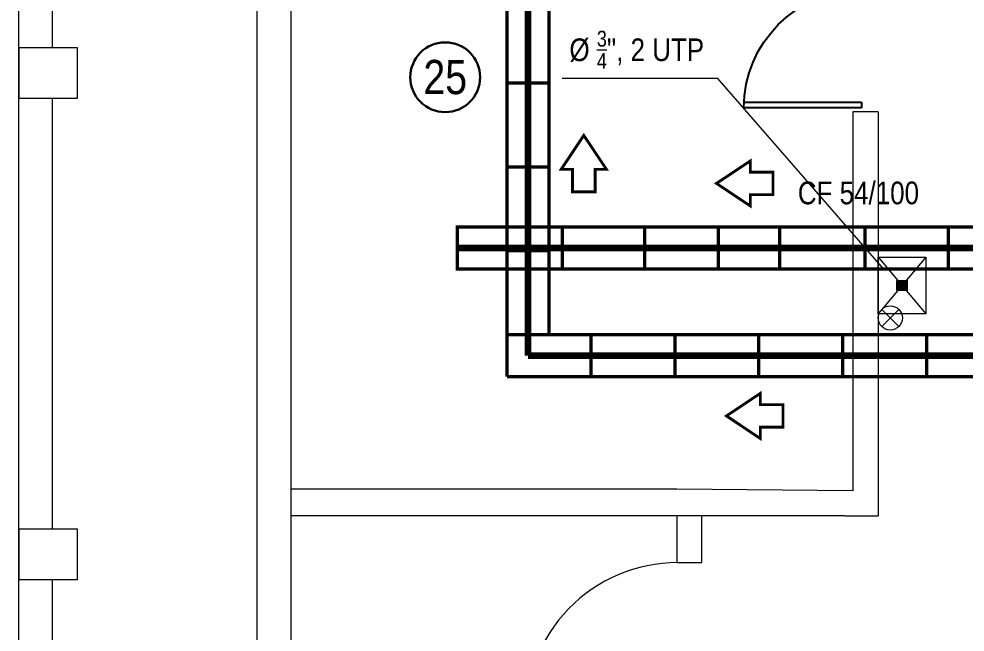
# Model space of a CAD drawing. Header units: millimetres. Extents: x 0 to 99.3, y 0 to 70.2.
# Drawn here: x 11.19 to 16.83, y 21.2 to 24.85 of the extents above; entities that cross this region are included whole.
import ezdxf

# ---------------------------------------------------------------- set-up
doc = ezdxf.new("R2010")
doc.units = ezdxf.units.MM
doc.linetypes.add('DOT2', pattern=[0.125, 0, -0.125])
doc.layers.add('A-GLAZ-1', color=7, linetype='Continuous')
for name, color, linetype, lineweight in [('ARQUITECTÓNICO', 152, 'Continuous', 0), ('INST. VOZ Y DATOS', 40, 'Continuous', 0), ('TEXTOS INST. VOZ Y DATOS', 1, 'Continuous', 0)]:
    doc.layers.add(name, color=color, linetype=linetype, lineweight=lineweight)
doc.styles.add('75', font='ARIALN.TTF', dxfattribs={"height": 0.135})

# ---------------------------------------------------------------- blocks, each defined once
blk = doc.blocks.new('A$C08AE17E7')
at = {"layer": 'A-GLAZ-1', "color": 0}
for p, q in [((4.39, 4.39), (0, 4.39)), ((4.39, 4.177), (4.39, 4.39)), ((0, 4.177), (4.39, 4.177))]:
    blk.add_line(p, q, dxfattribs=at)
blk.add_arc((4.39, 4.39), 4.39, 180, 270, dxfattribs=at)

msp = doc.modelspace()

# ---------------------------------------------------------------- hatches: boundary and pattern name
at = {"layer": 'INST. VOZ Y DATOS'}
msp.add_hatch(color=256, dxfattribs=at).paths.add_polyline_path([(16.4238, 23.2934), (16.4841, 23.2934), (16.4841, 23.2331), (16.4238, 23.2331)])

# ---------------------------------------------------------------- linework, layer by layer
at = {"layer": 'ARQUITECTÓNICO'}
for p, q in [((12.8119, 26.4539), (12.8119, 8.4821)), ((12.6119, 8.4821), (12.6119, 26.334)), ((16.3119, 24.2998), (16.1619, 24.2998)), ((15.1119, 22.0498), (12.8119, 22.0498)), ((15.2613, 21.8898), (12.8119, 21.8898)), ((16.1119, 21.8898), (16.3119, 21.8898)), ((15.1119, 21.6114), (15.2613, 21.6114))]:
    msp.add_line(p, q, dxfattribs=at)
at = {"layer": 'ARQUITECTÓNICO', "linetype": 'Continuous', "ltscale": 0.03}
for p, q in [((16.1619, 24.2998), (16.1619, 22.0398)), ((16.3119, 24.2998), (16.3119, 21.8898)), ((16.1619, 22.0398), (15.1119, 22.0498)), ((15.1119, 21.8898), (15.1119, 21.8265)), ((16.1119, 21.8898), (15.2613, 21.8898)), ((15.1119, 21.8265), (15.1119, 21.6114))]:
    msp.add_line(p, q, dxfattribs=at)
at = {"layer": 'ARQUITECTÓNICO', "ltscale": 0.3}
for p, q in [((15.2613, 21.8265), (15.2613, 21.8898)), ((15.2613, 21.6114), (15.2613, 21.8265))]:
    msp.add_line(p, q, dxfattribs=at)
at = {"layer": 'ARQUITECTÓNICO'}
for points in [[(11.1919, 20.4098), (11.1919, 32.9298)], [(11.3919, 24.6798), (11.3919, 28.1798)], [(11.3919, 21.8098), (11.3919, 24.3798)], [(11.3919, 20.4098), (11.3919, 21.5098)]]:
    msp.add_lwpolyline(points, dxfattribs=at)
for points in [[(11.1919, 24.3798), (11.5419, 24.3798), (11.5419, 24.6798), (11.1919, 24.6798)], [(11.1919, 21.5098), (11.5419, 21.5098), (11.5419, 21.8098), (11.1919, 21.8098)]]:
    msp.add_lwpolyline(points, close=True, dxfattribs=at)
at = {"layer": 'ARQUITECTÓNICO', "ltscale": 0.03}
msp.add_arc((15.1176, 20.7061), 0.9053, 90.1456, 181.6413, dxfattribs=at)
at = {"layer": 'INST. VOZ Y DATOS', "const_width": 0.02}
for points in [[(14.1005, 22.9709), (14.1005, 27.4709)], [(14.3505, 22.9709), (14.3505, 27.4709)], [(14.3505, 24.4709), (14.1005, 24.4709)], [(14.3505, 23.9709), (14.1005, 23.9709)], [(14.3505, 23.4709), (14.1005, 23.4709)], [(18.6005, 22.9709), (14.1005, 22.9709)], [(14.1005, 22.9709), (14.1005, 22.7209)], [(14.6005, 22.9709), (14.6005, 22.7209)], [(15.1005, 22.9709), (15.1005, 22.7209)], [(15.6005, 22.9709), (15.6005, 22.7209)], [(16.1005, 22.9709), (16.1005, 22.7209)], [(16.6005, 22.9709), (16.6005, 22.7209)], [(18.6005, 22.7209), (14.1005, 22.7209)]]:
    msp.add_lwpolyline(points, dxfattribs=at)
at = {"layer": 'INST. VOZ Y DATOS', "color": 6, "const_width": 0.04}
for points in [[(14.2255, 22.8459), (14.2255, 27.4709)], [(18.7255, 22.8459), (14.2255, 22.8459)]]:
    msp.add_lwpolyline(points, dxfattribs=at)
at = {"layer": 'INST. VOZ Y DATOS', "color": 20, "const_width": 0.02}
for points in [[(13.7951, 23.6125), (17.7951, 23.6125)], [(13.8051, 23.6125), (13.8051, 23.3625)], [(14.429, 23.6125), (14.429, 23.3625)], [(14.921, 23.6125), (14.921, 23.3625)], [(15.3601, 23.6125), (15.3601, 23.3625)], [(15.7251, 23.6125), (15.7251, 23.3625)], [(16.233, 23.6125), (16.233, 23.3625)], [(16.7303, 23.6125), (16.7303, 23.3625)], [(13.7951, 23.3625), (17.7951, 23.3625)]]:
    msp.add_lwpolyline(points, dxfattribs=at)
at = {"layer": 'INST. VOZ Y DATOS', "color": 104, "linetype": 'DOT2', "ltscale": 0.5, "const_width": 0.04}
msp.add_lwpolyline([(13.7951, 23.4875), (17.9201, 23.4875)], dxfattribs=at)
at = {"layer": 'INST. VOZ Y DATOS'}
for points in [[(16.3119, 23.4317), (16.5961, 23.4317), (16.5961, 23.0948), (16.3119, 23.0948)], [(16.4238, 23.2934), (16.4841, 23.2934), (16.4841, 23.2331), (16.4238, 23.2331)]]:
    msp.add_lwpolyline(points, close=True, dxfattribs=at)
at = {"layer": 'INST. VOZ Y DATOS', "ltscale": 0.1}
for points in [[(16.3119, 23.4317), (16.5961, 23.0948)], [(16.5961, 23.4317), (16.3119, 23.0948)]]:
    msp.add_lwpolyline(points, dxfattribs=at)
at = {"layer": 'INST. VOZ Y DATOS', "color": 6}
for points in [[(16.3329, 23.121), (16.4347, 23.0192)], [(16.3329, 23.0192), (16.4347, 23.121)]]:
    msp.add_lwpolyline(points, dxfattribs=at)
at = {"layer": 'INST. VOZ Y DATOS', "color": 6, "ltscale": 0.1}
for points in [[(16.333, 23.121), (16.4347, 23.0192)], [(16.4347, 23.121), (16.333, 23.0191)]]:
    msp.add_lwpolyline(points, dxfattribs=at)
msp.add_circle((16.3839, 23.0701), 0.072, dxfattribs=at)
at = {"layer": 'TEXTOS INST. VOZ Y DATOS'}
msp.add_lwpolyline([(16.3443, 23.3625), (15.3558, 24.4981), (14.429, 24.4981)], dxfattribs=at)
at = {"layer": 'TEXTOS INST. VOZ Y DATOS', "const_width": 0.0168}
for points in [[(14.5578, 23.8218), (14.4904, 23.8218), (14.4904, 23.9565), (14.4231, 23.9565), (14.5578, 24.1586), (14.6925, 23.9565), (14.6251, 23.9565), (14.6251, 23.8218)], [(15.6851, 23.8722), (15.6851, 23.8048), (15.5504, 23.8048), (15.5504, 23.7375), (15.3483, 23.8722), (15.5504, 24.0069), (15.5504, 23.9395), (15.6851, 23.9395)], [(15.7446, 22.4859), (15.7446, 22.4185), (15.6098, 22.4185), (15.6098, 22.3511), (15.4078, 22.4859), (15.6098, 22.6206), (15.6098, 22.5532), (15.7446, 22.5532)]]:
    msp.add_lwpolyline(points, close=True, dxfattribs=at)
at = {"layer": 'TEXTOS INST. VOZ Y DATOS', "lineweight": 30}
msp.add_circle((13.732, 24.5053), 0.2081, dxfattribs=at)

# ---------------------------------------------------------------- block references
at = {"layer": 'ARQUITECTÓNICO', "xscale": -0.1600000000000819, "yscale": 0.1599999999999966, "zscale": 0.16, "rotation": 180}
msp.add_blockref('A$C08AE17E7', (15.511, 25.0247), dxfattribs=at)

# ---------------------------------------------------------------- texts
at = {"layer": 'TEXTOS INST. VOZ Y DATOS', "style": '75'}
for s, insert, char_height, width, attachment_point in [('\\A1;%%C {\\H0.7x;\\S3/4;}", 2 UTP', (15.2747, 24.7826), 0.135, 2.199121, 3), ('25', (13.732, 24.5053), 0.204, 1.846887, 5), ('CF 54/100', (16.1943, 23.8829), 0.135, 1.539073, 2)]:
    msp.add_mtext(s, dxfattribs=dict(at, insert=insert, char_height=char_height, width=width, attachment_point=attachment_point))

doc.saveas('drawing.dxf')
